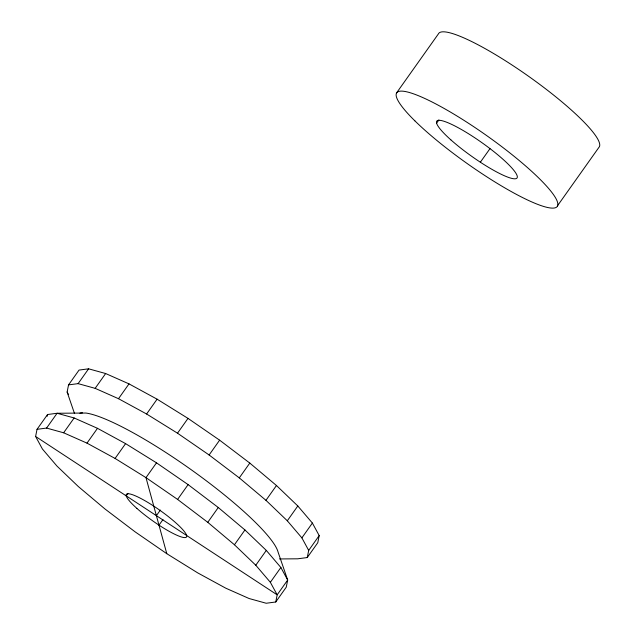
<?xml version="1.0" encoding="UTF-8"?>
<svg xmlns="http://www.w3.org/2000/svg" width="635" height="635" viewBox="0 0 635 635"><rect width="100%" height="100%" fill="white"/><g stroke="black" fill="none" stroke-linecap="round" stroke-linejoin="round"><path stroke-width="0.95" d="M35.608 436.475L37.028 429.331L47.538 414.52L57.094 413.258L85.9 413.044A122.928 21.288 35.3 0 1 195.08 472.503A122.928 21.288 35.3 0 1 278.051 552.021L287.679 580.033L286.25 587.177L275.749 601.988L266.192 603.25L249.15 598.543L225.79 588.185L197.699 572.881L166.791 553.688L135.176 531.892L105.005 509L78.335 486.553L56.991 466.098L42.418 449.016L35.608 436.475L277.17 594.844L275.749 601.988M47.18 416.306L47.538 414.52M74.501 413.512L67.127 392.033L68.548 384.889L79.05 370.078L88.606 368.816L105.648 373.531L129.008 383.881L157.099 399.185L188.008 418.386L219.623 440.174L249.793 463.074L276.463 485.513L297.807 505.976L312.388 523.057L319.191 535.591L317.77 542.734L307.261 557.554L297.704 558.808L279.463 558.943M307.261 557.554L308.689 550.41L319.191 535.591M46.585 428.069L57.094 413.258L74.136 417.965L97.496 428.323L125.587 443.627L156.496 462.828L188.111 484.616L218.273 507.508L244.943 529.955L266.295 550.41L280.868 567.492L287.679 580.033L277.17 594.844L270.359 582.311L255.786 565.229L234.442 544.767L207.772 522.327L177.602 499.428L145.986 477.639L115.078 458.438L86.987 443.135L63.627 432.784L46.585 428.069L37.028 429.331M68.548 384.889L78.105 383.635L88.606 368.816M63.627 432.784L74.136 417.965M78.105 383.635L95.147 388.342L105.648 373.531M86.987 443.135L97.496 428.323M95.147 388.342L118.507 398.701L129.008 383.881M115.078 458.438L125.587 443.627M118.507 398.701L146.598 413.996L157.099 399.185M396.375 93.162L438.396 33.909A98.338 17.034 35.3 0 1 526.105 74.549A98.338 17.034 35.3 0 1 599.392 146.709L557.371 205.962M126.19 495.864L127.897 493.458M156.496 462.828L145.986 477.639L166.791 553.688M146.598 413.996L177.506 433.197L188.008 418.386M156.393 515.66L160.361 510.056M436.61 123.166L438.888 119.959M158.988 525.169L162.965 519.565M177.602 499.428L188.111 484.616M308.689 550.41L301.879 537.869L287.306 520.787L265.954 500.324L239.292 477.885L209.121 454.985L219.623 440.174M207.772 522.327L218.273 507.508M239.292 477.885L249.793 463.074M480.338 162.235L489.998 148.622M234.442 544.767L244.943 529.955M265.954 500.324L276.463 485.513M255.786 565.229L266.295 550.41M287.306 520.787L297.807 505.976M270.359 582.311L280.868 567.492M301.879 537.869L312.388 523.057M177.506 433.197L209.121 454.985M67.127 392.033L68.485 394.541M79.851 413.187A122.928 21.288 35.3 0 1 82.526 412.837M136.874 508.381A36.878 6.39 35.3 0 0 186.23 537.242A36.878 6.39 35.3 0 0 146.058 501.356A36.878 6.39 35.3 0 0 136.874 508.381M414.853 120.825A98.338 17.034 35.3 0 0 552.76 208.121A98.338 17.034 35.3 0 0 463.002 119.745A98.338 17.034 35.3 0 0 414.853 120.825M450.858 139.859A49.173 8.517 35.3 0 0 516.66 178.34A49.173 8.517 35.3 0 0 463.106 130.485A49.173 8.517 35.3 0 0 450.858 139.859"/></g></svg>
